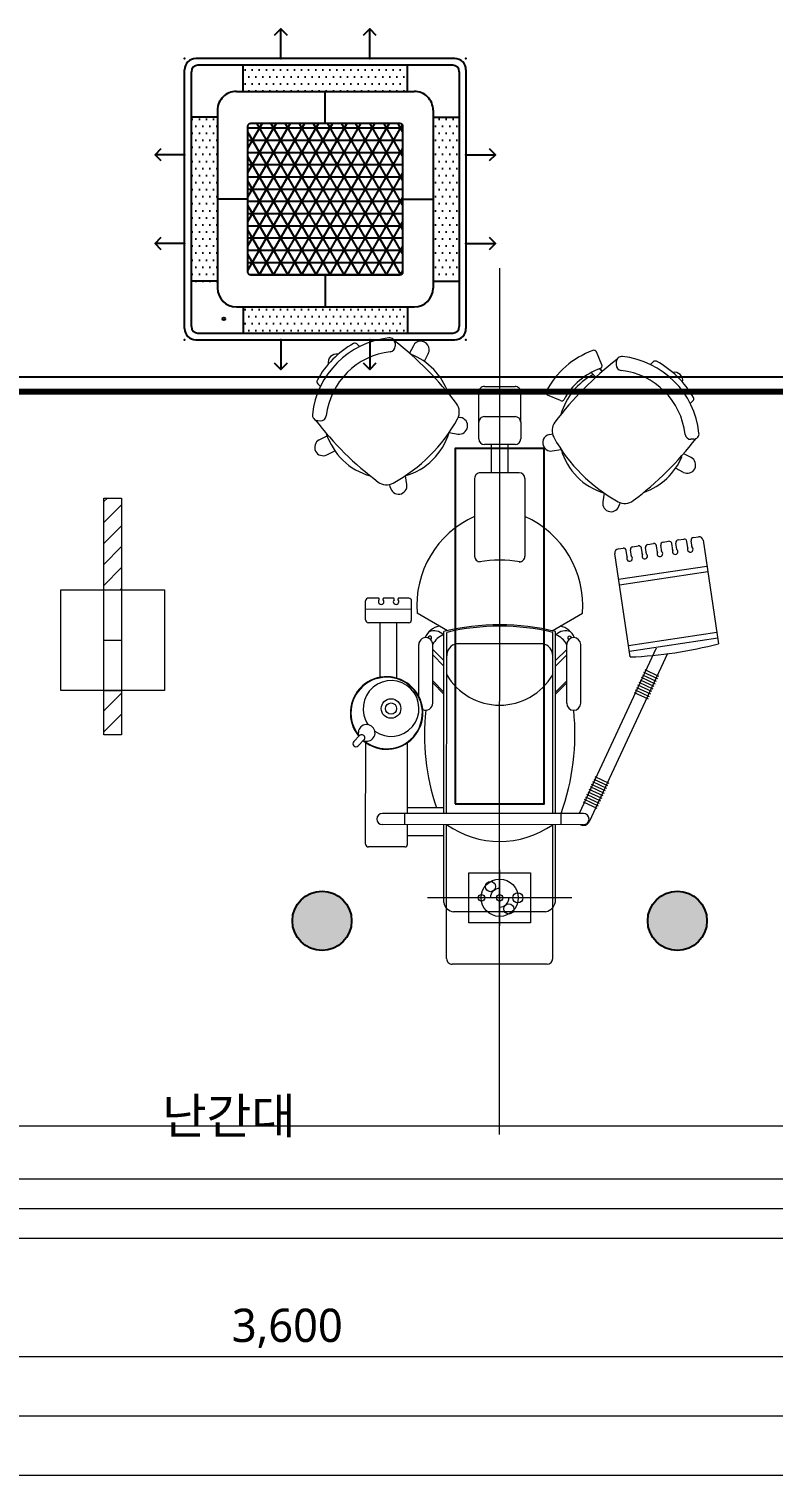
# Model space of a CAD drawing. Header units: metres. Extents: x 11578468 to 47831421, y -58341524 to -14256839.
# Drawn here: x 23847655 to 23850168, y -29069332 to -29064447 of the extents above; entities that cross this region are included whole.
import ezdxf

# ---------------------------------------------------------------- set-up
doc = ezdxf.new("R2010")
doc.units = ezdxf.units.M
doc.header["$LTSCALE"] = 50
doc.header["$MEASUREMENT"] = 0
doc.linetypes.add('DASHEDX2', pattern=[1.5, 1, -0.5])
doc.linetypes.add('DH-HID2', pattern=[1.2000000000000002, 0.8, -0.4])
doc.layers.get('0').update_dxf_attribs({"linetype": 'CONTINUOUS'})
for name, color, linetype in [('#조명', 40, 'CONTINUOUS'), ('DVM_INDOOR', 7, 'CONTINUOUS'), ('DVM_UNIT_BP', 7, 'CONTINUOUS'), ('DVM_UNIT_DP', 4, 'CONTINUOUS'), ('DVM_UNIT_LP', 3, 'CONTINUOUS'), ('FU-FURM', 251, 'DH-HID2'), ('wall', 3, 'CONTINUOUS')]:
    doc.layers.add(name, color=color, linetype=linetype)
doc.layers.add('ha', color=8, linetype='CONTINUOUS', lineweight=5)
doc.styles.add('JT1', font='malgun.ttf')
doc.styles.add('N 맑은고딕', font='malgun.ttf')

# ---------------------------------------------------------------- blocks, each defined once
blk = doc.blocks.new('gasdgd')
at = {"layer": 'ha'}
for p, q in [((23849244.69593416, -29068182.2717794), (23849245.22374493, -29065255.48441824)), ((23848771.58431722, -29065520.36259961), (23848762.56423073, -29065511.3392592)), ((23848891.66018338, -29065508.97731691), (23848892.04733234, -29065518.42180504)), ((23848953.40976929, -29065517.53543856), (23848940.39992597, -29065542.7719336)), ((23849003.69571318, -29065543.4586997), (23848989.88513255, -29065570.24846505)), ((23849590.23776557, -29065581.91178627), (23849571.55617258, -29065538.53513156)), ((23849581.66604492, -29065595.64289101), (23849590.82774398, -29065604.80789507)), ((23849584.85334939, -29065594.48337635), (23849589.26534048, -29065603.24492795)), ((23849638.70266903, -29065571.7944639), (23849638.3121137, -29065581.23881178)), ((23849754.09750638, -29065580.92269087), (23849763.28735257, -29065571.73615864)), ((23848639.40122068, -29065654.87541018), (23848630.21468845, -29065645.68556399)), ((23849534.32403552, -29065619.92900586), (23849538.5998483, -29065628.42012779)), ((23849554.08299343, -29065608.06142783), (23849568.90067955, -29065622.88445929)), ((23849174.41332454, -29065775.62084183), (23849174.43170615, -29065673.69214772)), ((23849315.86664187, -29065673.71765381), (23849174.43000596, -29065673.69214742)), ((23849193.29162493, -29065654.83733015), (23849297.0118246, -29065654.85603483)), ((23849245.04763733, -29066232.02663536), (23849245.14812546, -29065674.8053712)), ((23849315.84996046, -29065775.64634822), (23849315.86664187, -29065673.71765381)), ((23849450.31180063, -29065702.75544627), (23849406.85136854, -29065684.01918621)), ((23849888.61031695, -29065713.10578742), (23849897.63365736, -29065704.08570092)), ((23848630.27299371, -29065770.27024753), (23848639.71734159, -29065770.66080286)), ((23849105.6032168, -29065758.82112132), (23849112.73009294, -29065759.98460036)), ((23849174.40312199, -29065832.19549619), (23849174.41332455, -29065775.62084183)), ((23849193.27494352, -29065756.76602456), (23849296.99514319, -29065756.78472924)), ((23849315.84996046, -29065775.64634822), (23849315.8397579, -29065832.22100258)), ((23848635.3197895, -29065835.51071166), (23848662.11453426, -29065821.70979434)), ((23849073.86853273, -29065810.96395328), (23849103.61481776, -29065815.82010322)), ((23849413.95979554, -29065816.98190172), (23849423.10481507, -29065815.57792288)), ((23849899.99559965, -29065833.18165357), (23849890.55111152, -29065833.56880253)), ((23848661.22491203, -29065885.80600217), (23848688.01965678, -29065872.00508486)), ((23849296.97813893, -29065851.07581985), (23849193.25793926, -29065851.05711516)), ((23849216.81346707, -29065946.68650819), (23849216.83071191, -29065851.06136623)), ((23849273.38812144, -29065946.69671074), (23849273.40536628, -29065851.07156879)), ((23849422.54477295, -29065872.90139549), (23849452.33580401, -29065868.32776094)), ((23849891.437478, -29065894.93123949), (23849868.66245165, -29065883.19032523)), ((23849865.51421686, -29065945.21718337), (23849838.72445151, -29065931.40660274)), ((23848875.46043153, -29065995.01312102), (23848874.05645269, -29065985.86810149)), ((23848931.3799253, -29065986.42814362), (23848926.80629075, -29065956.63711255)), ((23849160.23541185, -29065965.53452375), (23849160.1879388, -29066228.77948151)), ((23849311.10455768, -29065946.70351245), (23849179.09703083, -29065946.67970648)), ((23849329.95937495, -29065965.56513142), (23849329.9119019, -29066228.81008918)), ((23847908.22366755, -29066043.97652674), (23847919.92841489, -29066032.2717794)), ((23847908.22366755, -29066832.2717794), (23847908.22366755, -29066032.2717794)), ((23847908.22366755, -29066032.2717794), (23847968.22366755, -29066032.2717794)), ((23847968.22366755, -29066032.2717794), (23847968.22366755, -29066832.2717794)), ((23849598.00896328, -29066015.39000292), (23849593.15281335, -29066045.13628795)), ((23847908.22366755, -29066114.68720486), (23847968.22366755, -29066054.68720486)), ((23849650.15179524, -29066047.12468699), (23849648.9883162, -29066054.25156314)), ((23847908.22366755, -29066185.39788298), (23847968.22366755, -29066125.39788298)), ((23849745.46100254, -29066188.54970035), (23849764.10890267, -29066185.74122103)), ((23849796.74276572, -29066180.82637652), (23849815.39066586, -29066178.0178972)), ((23849829.41951542, -29066207.74904061), (23849826.1178736, -29066185.93104377)), ((23849843.4042537, -29066205.63472709), (23849840.10580315, -29066183.83782407)), ((23849848.0245289, -29066173.1030527), (23849866.6706167, -29066170.29484633)), ((23849880.69946627, -29066200.02598973), (23849877.39782445, -29066178.2079929)), ((23849894.68420454, -29066197.91167622), (23849891.385754, -29066176.1147732)), ((23849899.30447975, -29066165.38000182), (23849916.29481792, -29066162.82116072)), ((23849931.68033645, -29066174.43340578), (23849984.28334591, -29066523.92648838)), ((23847908.22366755, -29066256.1085611), (23847968.22366755, -29066196.1085611)), ((23849685.91666405, -29066568.86219962), (23849633.31526541, -29066219.37981923)), ((23849645.58985939, -29066203.59085984), (23849661.54345258, -29066201.1881584)), ((23849675.57792934, -29066230.9565116), (23849672.27066055, -29066209.10130648)), ((23849675.57792934, -29066230.9565116), (23849675.0302345, -29066227.33388474)), ((23849689.56266762, -29066228.84219808), (23849686.25858964, -29066207.00808375)), ((23849689.56266762, -29066228.84219808), (23849689.01497278, -29066225.21957123)), ((23849694.17731562, -29066196.27331389), (23849712.82713949, -29066193.46454485)), ((23849726.8514673, -29066223.16578818), (23849723.55434705, -29066201.3776902)), ((23849726.8514673, -29066223.16578818), (23849726.30377247, -29066219.54316133)), ((23849740.83620558, -29066221.05147466), (23849737.54227698, -29066199.28447294)), ((23849740.83620558, -29066221.05147466), (23849740.28851074, -29066217.42884781)), ((23849778.13549136, -29066215.45741439), (23849774.83611033, -29066193.65436698)), ((23849778.13549136, -29066215.45741439), (23849777.58779653, -29066211.83478754)), ((23849792.12022964, -29066213.34310088), (23849788.82404007, -29066191.56114851)), ((23849792.12022964, -29066213.34310088), (23849791.5725348, -29066209.72047402)), ((23849829.41951542, -29066207.74904061), (23849828.87182059, -29066204.12641375)), ((23849843.4042537, -29066205.63472709), (23849842.85655886, -29066202.01210023)), ((23849880.69946627, -29066200.02598973), (23849880.15177143, -29066196.40336288)), ((23849894.68420454, -29066197.91167622), (23849894.13650971, -29066194.28904936)), ((23847908.22366755, -29066326.81923922), (23847968.22366755, -29066266.81923922)), ((23849646.41855023, -29066306.45279581), (23849944.78523209, -29066261.51708458)), ((23849649.22703218, -29066325.10071343), (23849947.59371404, -29066280.16500219)), ((23847763.22366755, -29066342.2717794), (23848113.22366755, -29066342.2717794)), ((23847763.22366755, -29066682.2717794), (23847763.22366755, -29066342.2717794)), ((23847908.22366755, -29066342.27177941), (23847968.22366756, -29066342.27177941)), ((23847908.22366755, -29066682.2717794), (23847908.22366755, -29066342.27177941)), ((23847908.22366755, -29066342.27177941), (23847968.22366755, -29066342.27177941)), ((23847963.48180548, -29066342.27177941), (23847968.22366755, -29066337.52991734)), ((23847968.22366755, -29066342.27177941), (23847968.22366755, -29066682.2717794)), ((23848113.22366755, -29066342.2717794), (23848113.22366755, -29066682.2717794)), ((23848791.87145393, -29066443.48831236), (23848792.22058266, -29066379.12578655)), ((23848835.64575406, -29066369.88014945), (23848801.70121774, -29066369.74848632)), ((23848837.51070002, -29066375.43681657), (23848837.52447325, -29066371.7730473)), ((23848851.65426391, -29066375.48998654), (23848851.66803713, -29066371.82621727)), ((23848886.18546106, -29066370.06089762), (23848853.56093498, -29066369.94749808)), ((23848888.05040703, -29066375.61756474), (23848888.06418025, -29066371.95379547)), ((23848902.19397091, -29066375.67073471), (23848902.20774413, -29066372.00696544)), ((23848938.04517831, -29066370.25990938), (23848904.10064198, -29066370.12824625)), ((23848947.19511789, -29066443.60003638), (23848947.43877424, -29066379.72439862)), ((23848947.33087239, -29066408.01136965), (23848792.06714526, -29066407.41225366)), ((23849068.22507228, -29066480.20250163), (23848966.02362796, -29066421.17189329)), ((23849421.81999335, -29066480.2435729), (23849524.00340842, -29066421.27251821)), ((23848937.76437686, -29066452.99317796), (23848801.298724, -29066452.96856803)), ((23848841.2109685, -29066637.37816863), (23848841.24422324, -29066452.97577171)), ((23848897.78507448, -29066640.42925652), (23848897.81887761, -29066452.98597427)), ((23849056.31107726, -29067097.47359292), (23849056.42188668, -29066483.01925737)), ((23849433.4754397, -29067097.54160996), (23849433.5862551, -29066483.05411089)), ((23847908.22366755, -29066512.27177941), (23847968.22366755, -29066512.27177941)), ((23848971.52061933, -29066700.84942702), (23848971.55197149, -29066526.9971909)), ((23849018.66180785, -29066725.01698331), (23849018.69751679, -29066527.00569303)), ((23849065.82540307, -29066629.65059445), (23849065.85062975, -29066485.59616551)), ((23849390.56678166, -29066524.23745269), (23849099.3547048, -29066524.19806525)), ((23849424.13154739, -29066629.71521064), (23849424.15677974, -29066485.62921606)), ((23849471.25904277, -29066725.09860376), (23849471.29475171, -29066527.08731348)), ((23849518.40458807, -29066725.10710589), (23849518.44029702, -29066527.09581561)), ((23849680.09203992, -29066530.18753025), (23849978.45872178, -29066485.25181902)), ((23849682.90052187, -29066548.83544787), (23849981.26720373, -29066503.89973664)), ((23849056.40086094, -29066599.61006483), (23849018.6912264, -29066561.88682689)), ((23849056.40426179, -29066580.75184671), (23849018.69462725, -29066543.02860877)), ((23849433.56522337, -29066599.67808187), (23849471.28846132, -29066561.96844734)), ((23849433.56862423, -29066580.81986375), (23849471.29186217, -29066543.11022921)), ((23849773.63622126, -29066539.20771274), (23849513.15155268, -29067097.55597858)), ((23849812.08852477, -29066557.1467593), (23849546.98928121, -29067125.38635562)), ((23849065.74053471, -29067097.47529341), (23849065.82540307, -29066629.65059445)), ((23849424.04667765, -29067097.53990959), (23849424.13154739, -29066629.71521064)), ((23849726.70867684, -29066628.64551814), (23849773.70593668, -29066650.57101949)), ((23849730.69513163, -29066620.1005618), (23849777.69239147, -29066642.02606315)), ((23849734.68158642, -29066611.55560547), (23849781.67884626, -29066633.48110681)), ((23849056.38385668, -29066693.90115544), (23849018.67422214, -29066656.1779175)), ((23849056.38505906, -29066687.23376849), (23849018.67542452, -29066649.51053054)), ((23849433.54821911, -29066693.96917249), (23849471.27145706, -29066656.25953794)), ((23849433.5494215, -29066687.30178552), (23849471.27265945, -29066649.59215099)), ((23849706.77640288, -29066671.37029982), (23849753.77366273, -29066693.29580116)), ((23849710.76285768, -29066662.82534348), (23849757.76011752, -29066684.75084483)), ((23849714.74931246, -29066654.28038714), (23849761.74657231, -29066676.20588849)), ((23849718.73576726, -29066645.73543081), (23849765.7330271, -29066667.66093216)), ((23849722.72222205, -29066637.19047447), (23849769.71948189, -29066659.11597582)), ((23848113.22366755, -29066682.2717794), (23847763.22366755, -29066682.2717794)), ((23847908.22366755, -29066682.2717794), (23847968.22366755, -29066682.2717794)), ((23847968.22366755, -29066682.2717794), (23847908.22366755, -29066682.2717794)), ((23847908.22366755, -29066751.08330793), (23847968.22366755, -29066691.08330793)), ((23849698.8034933, -29066688.46021249), (23849745.80075315, -29066710.38571383)), ((23849702.78994809, -29066679.91525615), (23849749.78720794, -29066701.8407575)), ((23847908.22366755, -29066821.79398605), (23847968.22366755, -29066761.79398605)), ((23847968.22366755, -29066832.2717794), (23847908.22366755, -29066832.2717794)), ((23848771.85527411, -29066834.50003037), (23848751.84950215, -29066854.49858804)), ((23848786.52088017, -29066849.17092692), (23848766.51510821, -29066869.16948459)), ((23848792.27731887, -29067201.14618066), (23848792.33918312, -29066858.09992061)), ((23848933.73265947, -29067097.45148738), (23848933.77581904, -29066858.125427)), ((23849546.32159757, -29067015.30479233), (23849593.31885742, -29067037.23029367)), ((23849550.30805236, -29067006.75983599), (23849597.30531221, -29067028.68533734)), ((23849554.29450715, -29066998.21487965), (23849601.291767, -29067020.140381)), ((23849558.28096194, -29066989.66992332), (23849605.27822179, -29067011.59542467)), ((23849562.26741673, -29066981.12496698), (23849609.26467658, -29067003.05046833)), ((23849566.25387152, -29066972.58001065), (23849613.25113137, -29066994.505512)), ((23849526.38932362, -29067058.029574), (23849573.38658346, -29067079.95507535)), ((23849530.37577841, -29067049.48461767), (23849577.37303825, -29067071.41011902)), ((23849534.3622332, -29067040.93966133), (23849581.35949304, -29067062.86516268)), ((23849538.34868799, -29067032.394705), (23849585.34594784, -29067054.32020634)), ((23849542.33514278, -29067023.84974866), (23849589.33240262, -29067045.77525001)), ((23849527.76653031, -29067097.55861422), (23848848.87067792, -29067097.43618355)), ((23848924.29674871, -29067135.1662232), (23848924.30355041, -29067097.44978695)), ((23849056.31447811, -29067078.6153748), (23848933.73606032, -29067078.59326926)), ((23849452.32685611, -29067135.26144705), (23849452.33365782, -29067097.54501081)), ((23849527.7597286, -29067135.27505046), (23848848.86387622, -29067135.15261979)), ((23848933.71395478, -29067201.17168705), (23848933.72585776, -29067135.16792362)), ((23849056.25691016, -29067397.83805565), (23849056.30427556, -29067135.19002916)), ((23849065.68161508, -29067422.26130629), (23849065.73369255, -29067135.19172964)), ((23849423.98815056, -29067420.15689268), (23849424.03983537, -29067135.25634583)), ((23849433.42271654, -29067389.89919945), (23849433.46863799, -29067135.2580462)), ((23848924.2831453, -29067210.59909568), (23848801.7047275, -29067210.57699015)), ((23849056.29747385, -29067172.9064654), (23848933.71905606, -29067172.88435987)), ((23849141.10470099, -29067467.11506927), (23849141.13530866, -29067297.39110618)), ((23849141.13530866, -29067297.39110618), (23849348.575708, -29067297.42851555)), ((23849244.82319174, -29067476.61002856), (23849244.85721726, -29067287.93355626)), ((23849348.575708, -29067297.42851555), (23849348.54510034, -29067467.15247865)), ((23849488.43916113, -29067382.31572254), (23849001.24124787, -29067382.22786228)), ((23849339.17844065, -29067382.28880518), (23849150.50196834, -29067382.25477965)), ((23849065.64890847, -29067587.79586012), (23849065.68161508, -29067422.26130629)), ((23849399.97536156, -29067429.43378703), (23849089.44864414, -29067429.39065006)), ((23849423.95490327, -29067587.84668595), (23849423.98815056, -29067420.15689268)), ((23849348.54510034, -29067467.15247865), (23849141.10470099, -29067467.11506927)), ((23849405.09413458, -29067606.70116526), (23849084.50457589, -29067606.65780441)), ((23846727.69593415, -29068152.27177938), (23850327.69593415, -29068152.27177938)), ((23846787.69593415, -29068432.2717794), (23850267.69593415, -29068432.2717794)), ((23846727.69593415, -29068932.2717794), (23850327.69593415, -29068932.2717794)), ((23843227.69593415, -29069132.2717794), (23851227.69593415, -29069132.2717794)), ((23832577.69593415, -29069332.2717794), (23852927.69593415, -29069332.2717794))]:
    blk.add_line(p, q, dxfattribs=at)
blk.add_lwpolyline([(23846727.69593415, -29068532.2717794), (23850327.69593415, -29068532.2717794), (23850327.69593415, -29068332.2717794), (23846727.69593415, -29068332.2717794)], close=True, dxfattribs=at)
for centre, radius in [((23848878.0771561, -29066742.99461848), 33.00188224976487), ((23848878.0771561, -29066742.99461848), 18.85821842843706), ((23849244.8402045, -29067382.27179241), 62.89215845883763), ((23849213.7309463, -29067344.54974476), 17.20812431594882), ((23849183.5509956, -29067382.26073964), 10.8434755963513), ((23849244.8402045, -29067382.27179241), 10.8434755963513), ((23849275.9494627, -29067419.99384006), 17.20812431594882), ((23849306.12941339, -29067382.28284518), 17.20812431594882)]:
    blk.add_circle(centre, radius, dxfattribs=at)
for centre, radius, start, end in [((23848902.83314962, -29065781.54152036), 292.3023856407746, 96.30192954086827, 173.6774052517098), ((23848872.8177892, -29065509.74970533), 18.85821842843706, 2.347357415333858, 96.30192953828569), ((23848197.12547838, -29066394.92002784), 1130.757833914286, 37.09559128375717, 52.24514637736467), ((23848978.55274124, -29065530.49706913), 28.28732764265561, 332.7281231413394, 152.7281231480462), ((23848902.83314962, -29065781.54152036), 311.1606040692117, 119.1423445411836, 151.8132088445344), ((23848902.83314962, -29065781.54152036), 245.156839569682, 96.44340117455688, 173.5359336182496), ((23848693.69107537, -29065574.23013609), 28.28732764265563, 79.19431450363402, 191.3094158907666), ((23848755.89564139, -29065518.00544378), 9.42910921421853, 44.98966740312129, 119.1423445347677), ((23848873.20493816, -29065519.19419346), 18.85821842843706, 276.4434011737894, 2.347357415333858), ((23848866.21860965, -29065748.40282598), 216.8695119270263, 19.07207735969419, 68.96171958783049), ((23849660.57009058, -29065807.74007984), 292.3023856407746, 110.1996479685969, 152.0966097995543), ((23849562.89608879, -29065542.26488347), 9.42910921421853, 23.30072888132365, 110.1996479801695), ((23849657.5447834, -29065572.57364826), 18.85821842843706, 83.6774052511046, 177.6319773797114), ((23849627.43139619, -29065844.35461981), 292.3023856407746, 6.30192954086827, 83.67740525461285), ((23850332.91779071, -29066457.9876191), 1130.757833914286, 127.7341884278055, 142.8837435146221), ((23849660.57009058, -29065807.74007984), 226.2986211412448, 109.5786309670815, 151.1776219623344), ((23849581.57768178, -29065585.64153818), 9.42910921421853, 289.5786309660554, 23.30072888132365), ((23849657.15422807, -29065582.01799614), 18.85821842843706, 177.6319773797114, 263.5359336249915), ((23849627.43139619, -29065844.35461981), 245.156839569682, 6.443401177152287, 83.5359336208449), ((23849769.95353715, -29065578.40474798), 9.42910921421853, 61.81320886794376, 134.9896674191307), ((23849627.43139619, -29065844.35461981), 311.1606040692117, 29.14234453931724, 61.81320885466243), ((23848636.88327779, -29065639.01937941), 9.42910921421853, 151.8132088372992, 224.9896673871176), ((23849660.57009058, -29065807.74007984), 216.8695119270263, 117.3113427243962, 164.4055478526124), ((23849834.74278047, -29065635.21254556), 28.28732764265563, 349.194314503634, 101.3094158981657), ((23849193.28822408, -29065673.69554827), 18.85821842843706, 89.98966738949173, 179.9896674008101), ((23849297.00842375, -29065673.71425295), 18.85821842843706, 359.9896673894917, 89.98966740081005), ((23849410.58424369, -29065675.36044821), 9.42910921421853, 152.096609820206, 246.6786059334535), ((23849454.04467578, -29065694.09670828), 9.42910921421853, 246.6786059334535, 331.1776219600214), ((23849890.96747278, -29065697.41711158), 9.42910921421853, 314.9896673871177, 29.14234454579131), ((23848631.05217807, -29065751.42813316), 18.85821842843706, 173.6774052511046, 267.6319773797114), ((23849061.44751735, -29065741.34294492), 47.1455460710926, 331.1920782185476, 37.09559128812322), ((23849516.46614891, -29065076.05512585), 1130.757833914286, 217.7341884257688, 232.8837435074867), ((23848640.49652595, -29065751.81868849), 18.85821842843706, 267.6319773797114, 353.5359336124708), ((23848619.931819, -29065498.53813566), 551.0208156440326, 298.7872565860094, 331.1920782165011), ((23849108.17245535, -29065787.90235179), 28.28732764265563, 260.7281231612156, 80.72812315376865), ((23849193.27154266, -29065775.62424268), 18.85821842843706, 89.98966738949173, 179.9896674008101), ((23849296.99174234, -29065775.64294736), 18.85821842843706, 359.9896674008101, 89.98966738949173), ((23849468.83153744, -29065804.0988386), 47.1455460710926, 142.8837435147263, 208.7872565761595), ((23848648.27235077, -29065860.65835692), 28.28732764265561, 117.2512116511685, 297.2512116477134), ((23848866.21860965, -29065748.40282598), 216.8695119270263, 197.5090637738937, 254.4055478476079), ((23848866.21860965, -29065748.40282598), 216.8695119270263, 285.9053299935198, 343.2683296477508), ((23849193.26134011, -29065832.19889705), 18.85821842843706, 179.9896673894917, 269.9896673894917), ((23849296.98153978, -29065832.21760173), 18.85821842843706, 269.98966740081, 359.9896673894917), ((23849418.25228424, -29065844.94164861), 28.28732764265561, 98.72812314455007, 278.7281231520082), ((23849910.4347809, -29065561.45328919), 551.0208156440326, 208.7872565797643, 241.1920782099165), ((23849014.05288872, -29065138.64694857), 1130.757833914286, 307.0955912809258, 322.2451463698488), ((23849889.7787231, -29065814.72640835), 18.85821842843706, 186.4434011737894, 272.3473574153338), ((23849899.22321123, -29065814.33925939), 18.85821842843706, 272.3473574153338, 6.301929538285679), ((23849660.57009058, -29065807.74007984), 216.8695119270263, 195.9053299904105, 253.2683296486933), ((23849660.57009058, -29065807.74007984), 216.8695119270263, 289.0720773534699, 337.408978080205), ((23849878.47584743, -29065920.07421143), 28.28732764265561, 242.728123154753, 62.72812315475296), ((23848862.57736841, -29065940.14137913), 47.1455460710926, 232.8837435047741, 298.7872565884554), ((23848903.42017841, -29065990.72063232), 28.28732764265561, 188.7281231520082, 8.728123144550056), ((23849179.09362997, -29065965.5379246), 18.85821842843706, 89.98966740081005, 179.9896674008101), ((23849311.10115683, -29065965.56173057), 18.85821842843706, 359.9896674008101, 89.98966740081005), ((23849667.62997164, -29066002.96898754), 47.1455460710926, 241.192078208432, 307.0955912817815), ((23849621.07056477, -29066049.69392554), 28.28732764265563, 170.7281231463217, 350.7281231463217), ((23849293.37008486, -29066394.3671967), 328.4420719112941, 113.9182658141294, 184.6812089471736), ((23849196.66664062, -29066394.3497574), 328.4420719112941, 355.2981258485781, 66.06106898728171), ((23849746.86524351, -29066197.87365915), 9.42910921421853, 98.56470076463918, 188.6050928837586), ((23849765.51314365, -29066195.06517983), 9.42910921421853, 8.605087137215067, 98.5647007870234), ((23849798.14700669, -29066190.15033533), 9.42910921421853, 98.5647007870234, 188.6050891284646), ((23849816.79490683, -29066187.34185601), 9.42910921421853, 8.60508338192113, 98.5647007870234), ((23849849.42876988, -29066182.42701151), 9.42910921421853, 98.5647007870234, 188.6050853731707), ((23849868.07485768, -29066179.61880514), 9.42910921421853, 8.60508338192113, 98.5647007870234), ((23849900.70872072, -29066174.70396063), 9.42910921421853, 98.56470076463918, 188.6050853731707), ((23849917.75166611, -29066176.8894862), 14.14355643139034, 10.00031929717777, 95.91220221647056), ((23849179.04615692, -29066228.78288236), 18.85821842843706, 179.9896674008101, 269.98966740081), ((23849311.05368378, -29066228.80668833), 18.85821842843706, 269.98966740081, 359.9896674008101), ((23849647.34947903, -29066217.62453103), 14.14355643139034, 97.12940326073223, 187.1290822654491), ((23849662.94769355, -29066210.5121172), 9.42910921421853, 8.605074062525253, 98.5647007870234), ((23849683.5026231, -29066236.06604478), 9.429109214219064, 147.187657003133, 50.00690122120887), ((23849695.5815566, -29066205.5972727), 9.42910921421853, 98.5647007870234, 188.6050760537748), ((23849714.23138047, -29066202.78850365), 9.42910921421853, 8.605090866740213, 98.5647007870234), ((23849734.77616107, -29066228.27532136), 9.429109214219064, 147.187657003133, 50.00690122120887), ((23849786.06018513, -29066220.56694758), 9.429109214219064, 147.187656984108, 50.00690122120887), ((23849837.34420919, -29066212.85857379), 9.429109214219064, 147.187657003133, 50.00690122120887), ((23849888.62416003, -29066205.13552291), 9.429109214219064, 147.187657003133, 50.00690122120887), ((23849244.977941, -29066627.93076304), 386.5934777829597, 79.76807573896069, 100.2112590574432), ((23848801.64955031, -29066379.17745397), 9.42910921421853, 89.68604242637386, 179.6860424037375), ((23848844.55903621, -29066381.700127), 9.429109214219064, 138.3749865860324, 41.1942308079258), ((23848835.63866473, -29066371.76595797), 1.885821842843698, 359.7846087456844, 89.78460874568435), ((23848853.55384565, -29066371.8333066), 1.885821842843698, 89.78460863250193, 179.7846087456844), ((23848895.09874321, -29066381.88087517), 9.429109214219064, 138.3749865860324, 41.1942308079258), ((23848886.17837173, -29066371.94670614), 1.885821842843698, 359.7846087456844, 89.78460874568435), ((23848904.09355265, -29066372.01405477), 1.885821842843698, 89.78460863250193, 179.7846087456844), ((23848938.00973166, -29066379.68895197), 9.42910921421853, 359.7846087005815, 89.78460870058157), ((23848801.30042442, -29066443.53945896), 9.42910921421853, 179.6892072576471, 269.9896673894897), ((23848937.76607728, -29066443.5640689), 9.42910921421853, 269.9896674121263, 359.7814438709385), ((23849054.99436045, -29066531.19884949), 68.40349068738495, 102.0606508199089, 156.1911327989773), ((23849022.78182656, -29066527.29875747), 46.76051591486446, 46.20609318021813, 111.4178094929884), ((23849244.93349106, -29067246.8103005), 786.7104820401825, 76.12529421476218, 103.8641164518529), ((23849244.93349106, -29067246.8103005), 781.9959274330731, 76.75079653237404, 103.2386482411364), ((23849467.21033651, -29066527.37890479), 46.76051591486446, 68.56152529761752, 133.7732416170275), ((23849434.99639804, -29066531.26737827), 68.40349068738495, 23.78820200271134, 77.92080940144564), ((23848995.12474414, -29066527.00144196), 23.57277303554633, 359.9896673940186, 179.9896674030733), ((23849008.83926816, -29066504.42938621), 6.216299245810451, 305.4172476783344, 175.861255793246), ((23849080.04993857, -29066557.25330253), 68.40349068738495, 111.3531216463259, 153.7560524515311), ((23849106.74245334, -29066564.4392092), 40.91367124376327, 100.4029153386398, 180.9500625714816), ((23849383.23631953, -29066564.48907153), 40.91367124376327, 359.0292722242617, 79.67863902902884), ((23849409.93142434, -29066557.31279267), 68.40349068738495, 26.2232823414266, 68.62621314284004), ((23849494.86752437, -29066527.09156454), 23.57277303554633, 359.9896674030733, 179.9896673940187), ((23849481.16114243, -29066504.51456376), 6.216299245810451, 4.118079008605518, 234.5620871293409), ((23849624.76203565, -29065149.78037588), 1420.398926723385, 272.4676064426778, 284.6617951225509), ((23849244.99749589, -29066524.2105635), 207.4404027128077, 210.2623087143177, 329.7170260816094), ((23848863.07555685, -29066757.99080799), 122.578419784841, 229.8394093343432, 220.1315926041872), ((23848863.07555685, -29066757.99080799), 120.6925979419972, 231.7331458893237, 218.2486511437138), ((23848878.0771561, -29066742.99461848), 94.29109214218532, 234.5148725985426, 215.4664764616992), ((23848995.08903519, -29066725.01273224), 23.57277303554633, 244.9320519723073, 359.9896673940186), ((23849494.83181542, -29066725.10285482), 23.57277303554633, 179.9896673940187, 359.9896673940186), ((23849784.18726748, -29066829.77289201), 793.2680007804174, 174.12575080093, 198.2815712325661), ((23848705.69585, -29066829.5783991), 793.2680007804174, 340.2570530014864, 5.853583994839801), ((23848795.62423655, -29066825.42070228), 28.28732764265561, 246.4760594623716, 203.4556790222493), ((23848759.18230518, -29066861.83403631), 10.37202013564041, 134.9896674089429, 314.9896673943941), ((23848779.18807714, -29066841.83547864), 10.37202013564041, 314.9896673943941, 134.9896674089429), ((23848848.86727707, -29067116.29440167), 18.85821842843706, 89.98966740081005, 179.9896673894917), ((23848848.86727707, -29067116.29440167), 18.85821842843706, 179.9896673894917, 269.9896673894917), ((23849527.76312945, -29067116.41683234), 18.85821842843706, 269.98966740081, 359.9896674008101), ((23849527.76312945, -29067116.41683234), 18.85821842843706, 359.9896674008101, 89.98966740081005), ((23849244.93281717, -29066879.8523364), 311.94636078516, 234.9385305101891, 305.0408042842935), ((23849527.76312945, -29067116.41683234), 21.21549573199144, 242.7236229483354, 334.9896674030526), ((23848801.70642793, -29067201.14788108), 9.42910921421853, 179.9896674121264, 269.9896673894897), ((23848924.28484572, -29067201.16998662), 9.42910921421853, 269.9896674121263, 359.9896674121263), ((23849244.8402045, -29067382.27179241), 31.46180226903062, 89.98966739331539, 179.9896674000996), ((23849092.04561026, -29067393.42446283), 36.05982329919045, 187.0304263147696, 265.8700817113073), ((23849244.8402045, -29067382.27179241), 31.46180226891602, 269.9896673933154, 359.9896674000996), ((23849392.51491718, -29067389.20605699), 40.91367124376327, 280.5064377047318, 0.9500625766978158), ((23849084.50712653, -29067587.79958616), 18.85821842843706, 179.9886793904023, 269.992250536478), ((23849405.09668522, -29067587.842947), 18.85821842843706, 269.9922505477963, 359.9886401610947)]:
    blk.add_arc(centre, radius, start, end, dxfattribs=at)
at = {"layer": 'ha', "style": 'JT1'}
blk.add_text('난간대', height=120, dxfattribs=at).set_placement((23848104.54334927, -29068179.15535839))
at = {"layer": 'ha', "insert": (23848527.69593415, -29068836.5856381), "char_height": 112.5, "attachment_point": 5, "style": 'N 맑은고딕'}
blk.add_mtext('3,600', dxfattribs=at)
blk = doc.blocks.new('DVM_DP_VEC')
at = {"layer": 'DVM_UNIT_DP', "color": 0}
blk.add_line((0, 0), (100, 0), dxfattribs=at)
blk.add_lwpolyline([(78.78679656440357, 21.21320343559637), (100, 0), (78.78679656440357, -21.21320343559637)], dxfattribs=at)
blk.add_point((0, 0), dxfattribs=at)
blk = doc.blocks.new('DVM_LP_VEC')
at = {"layer": 'DVM_UNIT_LP', "color": 0}
blk.add_line((0, 0), (100, 0), dxfattribs=at)
blk.add_lwpolyline([(78.78679656440357, 21.21320343559637), (100, 0), (78.78679656440357, -21.21320343559637)], dxfattribs=at)
blk.add_point((0, 0), dxfattribs=at)
blk = doc.blocks.new('DVM_ID_CST_WF4W_840X204X840_T')
at = {"layer": 'DVM_INDOOR'}
h = blk.add_hatch(dxfattribs=at)
h.set_pattern_fill('DOTS', color=0, scale=15)
h.set_pattern_definition([(0, (0, 0), (11.90625, 23.8125), [0, -23.8125])])
h.paths.add_polyline_path([(277.4875057097763, 451.6814269191617), (-277.3435554830898, 451.6814269191617), (-277.3435554830899, 363.3891185924401), (277.4875057097764, 363.3891185924401)])
h.paths.add_polyline_path([(-363.9913214610912, 276.7387997253788), (-452.2821236932634, 276.7387997253787), (-452.2821236932634, -278.0882596767043), (-363.9295776869899, -278.0882596767043)])
h.paths.add_polyline_path([(277.4834824804598, -364.7385785458554), (-277.3435554830899, -364.7385785458551), (-277.3435554830899, -453.030886872576), (277.4834824804598, -453.0308868725762)])
h.paths.add_polyline_path([(452.4260739199499, 276.7387997253787), (364.1981993359744, 276.7387997253787), (364.136378861799, -278.0882596767044), (452.4260739199499, -278.0882596767042)])
h = blk.add_hatch(dxfattribs=at)
h.set_pattern_fill('NET3', color=0, scale=13)
h.set_pattern_definition([(0, (0, 0), (0, 41.275), []), (59.99999999999999, (0, 0), (-35.7451985412027, 20.6375), []), (120, (0, 0), (-35.7451985412027, -20.63749999999999), [])])
h.paths.add_polyline_path([(261.2765116632472, 246.0862577089958, 0.4142135623730951), (251.2765116632471, 256.0862577089958), (-251.1365846658946, 256.0862577089959, 0.4142135623730951), (-261.1365846658946, 246.0862577089959), (-261.1365846658946, -247.4357176624109, 0.4142135623730951), (-251.1365846658946, -257.4357176624109), (251.2765116632472, -257.435717662411, 0.4142135623730951), (261.2765116632472, -247.435717662411)])
at = {"layer": 'DVM_INDOOR', "color": 0}
for p, q in [((437.070080349481, 474.3253868761433), (-436.9301533521289, 474.3253868761433)), ((430.42607391995, 451.6814269191617), (-430.2821236932635, 451.6814269191617)), ((-277.3435554830899, 363.3891185924401), (-277.3435554830899, 451.6814269191616)), ((277.4875057097764, 363.3891185924401), (277.4875057097764, 451.6814269191616)), ((-474.9301533521289, -437.6748468274689), (-474.9301533521289, 436.3253868761433)), ((-452.2821236932635, -431.0308868725761), (-452.2821236932635, 429.6814269191618)), ((452.4260739199499, 429.6814269191615), (452.4260739199499, -431.0308868725761)), ((475.070080349481, 436.3253868761435), (475.070080349481, -437.6748468274689)), ((-300.3938862155579, 363.3891185924401), (300.6007672759707, 363.3891185924401)), ((0.06996349867620211, 256.0862577089958), (0.1034405297400554, 363.3891185924401)), ((-363.9938858217375, 299.782040884275), (-363.9270117510618, -301.1456562540202)), ((364.2007668811713, 299.7820320921216), (364.1338097374042, -301.1456650461736)), ((-363.9913214610911, 276.7387997253788), (-452.2821236932635, 276.7387997253787)), ((364.1981993359744, 276.7387997253787), (452.4260739199498, 276.7387997253787)), ((-261.1365846658946, -0.6747299767075106), (-363.9604483006401, -0.6861727016087036)), ((261.2765116632472, -0.6747299767075674), (364.1672878214898, -0.6861943717160437)), ((-363.9295776869899, -278.0882596767043), (-452.2821236932635, -278.0882596767043)), ((0.06996349867628737, -257.435717662411), (0.06996349867628737, -364.7385785458553)), ((364.136378861799, -278.0882596767043), (452.4260739199498, -278.0882596767042)), ((-300.3270121448822, -364.7385785458553), (300.5338101322037, -364.7385785458553)), ((-277.3435554830899, -364.7385785458553), (-277.3435554830899, -453.0308868725761)), ((277.4834824804598, -364.7385785458553), (277.4834824804598, -453.030886872576)), ((-436.9301533521287, -475.6748468274688), (437.070080349481, -475.6748468274688)), ((-430.2821236932634, -453.0308868725761), (430.4260739199499, -453.0308868725761))]:
    blk.add_line(p, q, dxfattribs=at)
blk.add_lwpolyline([(-251.1365846658946, 256.0862577089959), (251.276511663247, 256.0862577089958, -0.414213562373095), (261.2765116632472, 246.0862577089958), (261.2765116632472, -247.435717662411, -0.414213562373095), (251.2765116632472, -257.435717662411), (-251.1365846658946, -257.4357176624109, -0.414213562373095), (-261.1365846658946, -247.4357176624109), (-261.1365846658946, 246.0862577089959, -0.414213562373095)], format="xyb", close=True, dxfattribs=at)
blk.add_circle((-342.5198852014717, -404.9323154055801), 4.242817642283626, dxfattribs=at)
for centre, radius, start, end in [((-436.9301533521289, 436.3253868761433), 38, 90, 180), ((-430.2821236932635, 429.6814269191617), 22, 90, 180), ((430.4260739199499, 429.6814269191615), 22, 0, 90), ((437.070080349481, 436.3253868761433), 38, 0, 90), ((-300.3938862155579, 299.7891185924401), 63.6, 90, 180.0063761447692), ((300.6007672759707, 299.78911859244), 63.6, 359.9936159345816, 90), ((-300.3270121448822, -301.1385785458551), 63.6, 180.0063761447692, 270), ((300.5338101322037, -301.1385785458552), 63.6, 270, 359.9936159345816), ((-436.9301533521289, -437.6748468274688), 38, 180, 270), ((-430.2821236932635, -431.0308868725761), 22, 180, 270), ((430.4260739199499, -431.0308868725761), 22, 270, 0), ((437.070080349481, -437.6748468274688), 38, 270, 0)]:
    blk.add_arc(centre, radius, start, end, dxfattribs=at)
at = {"layer": 'DVM_UNIT_BP'}
for p in [(-474.9301533521289, 474.3253868761433), (475.070080349481, 474.3253868761433), (-474.9301533521289, -475.6748468274689), (475.070080349481, -475.6748468274688)]:
    blk.add_point(p, dxfattribs=at)
at = {"layer": 'DVM_UNIT_DP'}
for p, rotation in [((-150.0700703541743, 474.3253868761433), 90), ((-474.9301533521289, -150.5526935809331), 180), ((149.9299296458255, -475.6748468274687), 270)]:
    blk.add_blockref('DVM_DP_VEC', p, dxfattribs=dict(at, rotation=rotation))
blk.add_blockref('DVM_DP_VEC', (475.0700803541758, 149.4473064190733), dxfattribs=at)
at = {"layer": 'DVM_UNIT_LP'}
for p, rotation in [((149.9299296458255, 474.3253868761433), 90), ((-474.9301533521289, 149.4473064190669), 180), ((-150.0700703541743, -475.6748468274686), 270)]:
    blk.add_blockref('DVM_LP_VEC', p, dxfattribs=dict(at, rotation=rotation))
blk.add_blockref('DVM_LP_VEC', (475.0700803541758, -150.5526935809268), dxfattribs=at)

msp = doc.modelspace()

# ---------------------------------------------------------------- hatches: boundary and pattern name
at = {"layer": 'wall', "ltscale": 10}
h = msp.add_hatch(color=1, dxfattribs=at)
h.dxf.hatch_style = 1
h.paths.add_polyline_path([(23848744.8253993, -29067460.09982181, 1), (23848544.8253993, -29067460.09982181, 1)])
h = msp.add_hatch(color=1, dxfattribs=at)
h.dxf.hatch_style = 1
h.paths.add_polyline_path([(23849944.82541882, -29067460.09982181, 1), (23849744.82541882, -29067460.09982181, 1)])

# ---------------------------------------------------------------- linework, layer by layer
at = {"layer": '#조명', "ltscale": 10}
msp.add_lwpolyline([(23849095.00552205, -29067064.81437638), (23849395.00552205, -29067064.81437638), (23849395.00552205, -29065864.81437638), (23849095.00552205, -29065864.81437638)], close=True, dxfattribs=at)
msp.add_line((23843080.24383305, -29065622.2717794), (23852827.69593415, -29065622.2717794))
at = {"color": 10, "linetype": 'DASHEDX2', "ltscale": 5, "const_width": 20}
msp.add_lwpolyline([(23843080.24383305, -29065672.2717794), (23852827.69593415, -29065672.2717794)], dxfattribs=at)
for centre in [(23848644.8253993, -29067460.09982181), (23849844.82541882, -29067460.09982181)]:
    msp.add_circle(centre, 100)

# ---------------------------------------------------------------- block references
at = {"layer": 'DVM_INDOOR', "color": 2}
msp.add_blockref('DVM_ID_CST_WF4W_840X204X840_T', (23848655.93015335, -29065021.59704943), dxfattribs=at)
at = {"layer": 'FU-FURM', "color": 8, "ltscale": 30}
msp.add_blockref('gasdgd', (0, 0), dxfattribs=at)

doc.saveas('drawing.dxf')
